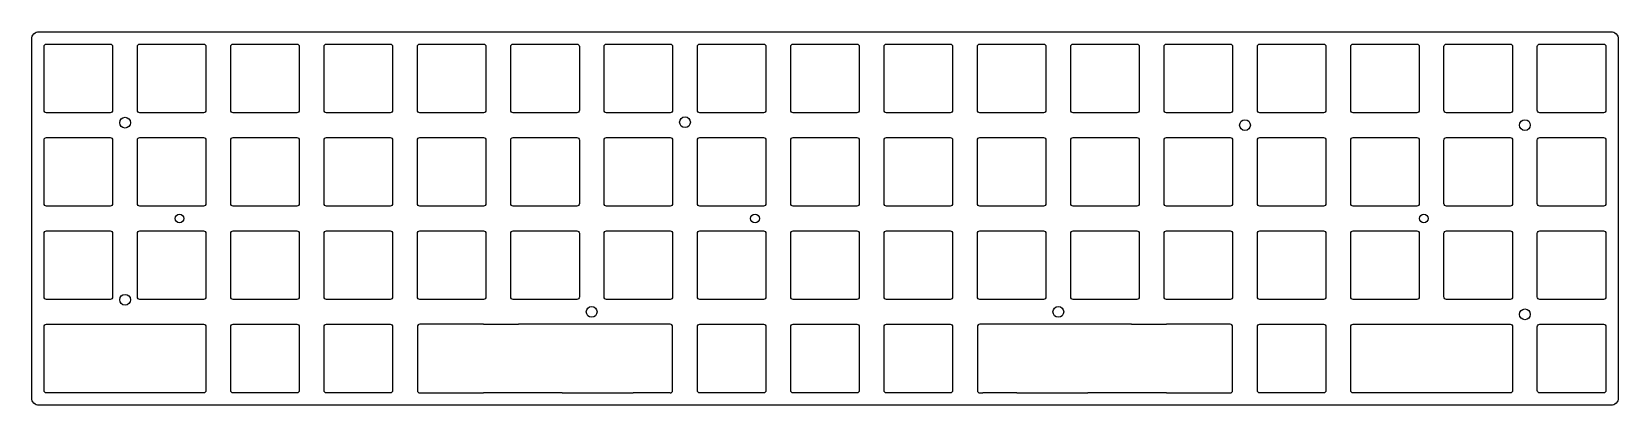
# Model space of a CAD drawing. Header units: millimetres. Extents: x -2 to 322, y 21 to 97.
import ezdxf

# ---------------------------------------------------------------- set-up
doc = ezdxf.new("R2010")
doc.units = ezdxf.units.MM
doc.layers.get('0').update_dxf_attribs({"linetype": 'CONTINUOUS'})

msp = doc.modelspace()

# ---------------------------------------------------------------- linework, layer by layer
for p, q in [((77.22, 36.68), (77.22, 23.68)), ((90.72, 37.18), (77.72, 37.18)), ((90.72, 37.18), (97.86, 37.18)), ((100.28, 37.18), (97.86, 37.18)), ((103.86, 37.18), (100.28, 37.18)), ((106.28, 37.18), (103.86, 37.18)), ((106.3, 37.18), (106.28, 37.18)), ((109.78, 37.18), (106.3, 37.18)), ((115.83, 37.18), (109.78, 37.18)), ((119.3, 37.18), (115.83, 37.18)), ((121.74, 37.18), (119.3, 37.18)), ((127.74, 37.18), (121.74, 37.18)), ((128.82, 37.18), (127.74, 37.18)), ((129.32, 23.68), (129.32, 36.68)), ((191.53, 36.68), (191.53, 23.68)), ((193.11, 37.18), (192.03, 37.18)), ((199.11, 37.18), (193.11, 37.18)), ((201.55, 37.18), (199.11, 37.18)), ((205.03, 37.18), (201.55, 37.18)), ((211.08, 37.18), (205.03, 37.18)), ((214.55, 37.18), (211.08, 37.18)), ((214.58, 37.18), (214.55, 37.18)), ((216.99, 37.18), (214.58, 37.18)), ((220.58, 37.18), (216.99, 37.18)), ((222.99, 37.18), (220.58, 37.18)), ((222.99, 37.18), (230.13, 37.18)), ((243.13, 37.18), (230.13, 37.18)), ((243.63, 23.68), (243.63, 36.68)), ((77.72, 23.18), (90.72, 23.18)), ((96.78, 23.18), (90.72, 23.18)), ((106.78, 23.18), (96.78, 23.18)), ((106.78, 23.18), (109.78, 23.18)), ((109.78, 23.18), (115.83, 23.18)), ((115.83, 23.18), (119.3, 23.18)), ((119.3, 23.18), (121.24, 23.18)), ((128.82, 23.18), (121.24, 23.18)), ((192.03, 23.18), (192.61, 23.18)), ((199.61, 23.18), (192.61, 23.18)), ((199.61, 23.18), (201.55, 23.18)), ((201.55, 23.18), (205.03, 23.18)), ((205.03, 23.18), (211.08, 23.18)), ((211.08, 23.18), (214.08, 23.18)), ((223.49, 23.18), (214.08, 23.18)), ((230.13, 23.18), (223.49, 23.18)), ((230.13, 23.18), (243.13, 23.18))]:
    msp.add_line(p, q)
for points in [[(322.35, 95.35), (322.35, 22.15, -0.414214), (320.85, 20.65), (0, 20.65, -0.414214), (-1.5, 22.15), (-1.5, 95.35, -0.414214), (0, 96.85), (320.85, 96.85, -0.414214)], [(1.02, 93.83, -0.414214), (1.53, 94.33), (14.53, 94.33, -0.414214), (15.02, 93.83), (15.02, 80.83, -0.414214), (14.53, 80.33), (1.53, 80.33, -0.414214), (1.02, 80.83)], [(20.07, 80.83), (20.07, 93.83, -0.414214), (20.58, 94.33), (33.58, 94.33, -0.414214), (34.07, 93.83), (34.07, 80.83, -0.414214), (33.58, 80.33), (20.58, 80.33, -0.414214)], [(53.12, 80.83, -0.414214), (52.63, 80.33), (39.62, 80.33, -0.414214), (39.12, 80.83), (39.12, 93.83, -0.414214), (39.62, 94.33), (52.63, 94.33, -0.414214), (53.12, 93.83)], [(72.17, 80.83, -0.414214), (71.68, 80.33), (58.67, 80.33, -0.414214), (58.17, 80.83), (58.17, 93.83, -0.414214), (58.67, 94.33), (71.68, 94.33, -0.414214), (72.17, 93.83)], [(90.72, 94.33, -0.414214), (91.22, 93.83), (91.22, 80.83, -0.414214), (90.72, 80.33), (77.72, 80.33, -0.414214), (77.22, 80.83), (77.22, 93.83, -0.414214), (77.72, 94.33)], [(109.78, 94.33, -0.414214), (110.28, 93.83), (110.28, 80.83, -0.414214), (109.78, 80.33), (96.78, 80.33, -0.414214), (96.27, 80.83), (96.27, 93.83, -0.414214), (96.78, 94.33)], [(115.33, 93.83, -0.414214), (115.83, 94.33), (128.82, 94.33, -0.414214), (129.32, 93.83), (129.32, 80.83, -0.414214), (128.82, 80.33), (115.83, 80.33, -0.414214), (115.33, 80.83)], [(134.38, 93.83, -0.414214), (134.88, 94.33), (147.88, 94.33, -0.414214), (148.38, 93.83), (148.38, 80.83, -0.414214), (147.88, 80.33), (134.88, 80.33, -0.414214), (134.38, 80.83)], [(153.43, 80.83), (153.43, 93.83, -0.414214), (153.93, 94.33), (166.93, 94.33, -0.414214), (167.43, 93.83), (167.43, 80.83, -0.414214), (166.93, 80.33), (153.93, 80.33, -0.414214)], [(172.48, 80.83), (172.48, 93.83, -0.414214), (172.98, 94.33), (185.97, 94.33, -0.414214), (186.48, 93.83), (186.48, 80.83, -0.414214), (185.97, 80.33), (172.98, 80.33, -0.414214)], [(192.03, 80.33, -0.414214), (191.53, 80.83), (191.53, 93.83, -0.414214), (192.03, 94.33), (205.03, 94.33, -0.414214), (205.53, 93.83), (205.53, 80.83, -0.414214), (205.03, 80.33)], [(224.08, 94.33, -0.414214), (224.58, 93.83), (224.58, 80.83, -0.414214), (224.08, 80.33), (211.08, 80.33, -0.414214), (210.58, 80.83), (210.58, 93.83, -0.414214), (211.08, 94.33)], [(230.13, 80.33, -0.414214), (229.63, 80.83), (229.63, 93.83, -0.414214), (230.13, 94.33), (243.13, 94.33, -0.414214), (243.63, 93.83), (243.63, 80.83, -0.414214), (243.13, 80.33)], [(262.68, 80.83, -0.414214), (262.18, 80.33), (249.18, 80.33, -0.414214), (248.68, 80.83), (248.68, 93.83, -0.414214), (249.18, 94.33), (262.18, 94.33, -0.414214), (262.68, 93.83)], [(268.23, 80.33, -0.414214), (267.73, 80.83), (267.73, 93.83, -0.414214), (268.23, 94.33), (281.23, 94.33, -0.414214), (281.73, 93.83), (281.73, 80.83, -0.414214), (281.23, 80.33)], [(300.27, 94.33, -0.414214), (300.77, 93.83), (300.77, 80.83, -0.414214), (300.27, 80.33), (287.27, 80.33, -0.414214), (286.77, 80.83), (286.77, 93.83, -0.414214), (287.27, 94.33)], [(306.32, 80.33, -0.414214), (305.82, 80.83), (305.82, 93.83, -0.414214), (306.32, 94.33), (319.33, 94.33, -0.414214), (319.83, 93.83), (319.83, 80.83, -0.414214), (319.33, 80.33)], [(1.53, 61.28, -0.414214), (1.02, 61.78), (1.02, 74.78, -0.414214), (1.53, 75.28), (14.53, 75.28, -0.414214), (15.02, 74.78), (15.02, 61.78, -0.414214), (14.53, 61.28)], [(20.58, 61.28, -0.414214), (20.07, 61.78), (20.07, 74.78, -0.414214), (20.58, 75.28), (33.58, 75.28, -0.414214), (34.07, 74.78), (34.07, 61.78, -0.414214), (33.58, 61.28)], [(53.12, 61.78, -0.414214), (52.63, 61.28), (39.62, 61.28, -0.414214), (39.12, 61.78), (39.12, 74.78, -0.414214), (39.62, 75.28), (52.63, 75.28, -0.414214), (53.12, 74.78)], [(72.17, 61.78, -0.414214), (71.68, 61.28), (58.67, 61.28, -0.414214), (58.17, 61.78), (58.17, 74.78, -0.414214), (58.67, 75.28), (71.68, 75.28, -0.414214), (72.17, 74.78)], [(90.72, 61.28), (77.72, 61.28, -0.414214), (77.22, 61.78), (77.22, 74.78, -0.414214), (77.72, 75.28), (90.72, 75.28, -0.414214), (91.22, 74.78), (91.22, 61.78, -0.414214)], [(109.78, 75.28, -0.414214), (110.28, 74.78), (110.28, 61.78, -0.414214), (109.78, 61.28), (96.78, 61.28, -0.414214), (96.27, 61.78), (96.27, 74.78, -0.414214), (96.78, 75.28)], [(115.83, 75.28), (128.82, 75.28, -0.414214), (129.32, 74.78), (129.32, 61.78, -0.414214), (128.82, 61.28), (115.83, 61.28, -0.414214), (115.33, 61.78), (115.33, 74.78, -0.414214)], [(134.88, 61.28, -0.414214), (134.38, 61.78), (134.38, 74.78, -0.414214), (134.88, 75.28), (147.88, 75.28, -0.414214), (148.38, 74.78), (148.38, 61.78, -0.414214), (147.88, 61.28)], [(153.93, 75.28), (166.93, 75.28, -0.414214), (167.43, 74.78), (167.43, 61.78, -0.414214), (166.93, 61.28), (153.93, 61.28, -0.414214), (153.43, 61.78), (153.43, 74.78, -0.414214)], [(186.48, 74.78), (186.48, 61.78, -0.414214), (185.97, 61.28), (172.98, 61.28, -0.414214), (172.48, 61.78), (172.48, 74.78, -0.414214), (172.98, 75.28), (185.97, 75.28, -0.414214)], [(191.53, 61.78), (191.53, 74.78, -0.414214), (192.03, 75.28), (205.03, 75.28, -0.414214), (205.53, 74.78), (205.53, 61.78, -0.414214), (205.03, 61.28), (192.03, 61.28, -0.414214)], [(211.08, 61.28, -0.414214), (210.58, 61.78), (210.58, 74.78, -0.414214), (211.08, 75.28), (224.08, 75.28, -0.414214), (224.58, 74.78), (224.58, 61.78, -0.414214), (224.08, 61.28)], [(230.13, 61.28, -0.414214), (229.63, 61.78), (229.63, 74.78, -0.414214), (230.13, 75.28), (243.13, 75.28, -0.414214), (243.63, 74.78), (243.63, 61.78, -0.414214), (243.13, 61.28)], [(249.18, 61.28, -0.414214), (248.68, 61.78), (248.68, 74.78, -0.414214), (249.18, 75.28), (262.18, 75.28, -0.414214), (262.68, 74.78), (262.68, 61.78, -0.414214), (262.18, 61.28)], [(281.23, 61.28), (268.23, 61.28, -0.414214), (267.73, 61.78), (267.73, 74.78, -0.414214), (268.23, 75.28), (281.23, 75.28, -0.414214), (281.73, 74.78), (281.73, 61.78, -0.414214)], [(286.77, 74.78, -0.414214), (287.27, 75.28), (300.27, 75.28, -0.414214), (300.77, 74.78), (300.77, 61.78, -0.414214), (300.27, 61.28), (287.27, 61.28, -0.414214), (286.77, 61.78)], [(305.82, 74.78, -0.414214), (306.32, 75.28), (319.33, 75.28, -0.414214), (319.83, 74.78), (319.83, 61.78, -0.414214), (319.33, 61.28), (306.32, 61.28, -0.414214), (305.82, 61.78)], [(1.02, 55.73, -0.414214), (1.53, 56.23), (14.53, 56.23, -0.414214), (15.02, 55.73), (15.02, 42.73, -0.414214), (14.53, 42.23), (1.53, 42.23, -0.414214), (1.02, 42.73)], [(33.58, 42.23), (20.58, 42.23, -0.414214), (20.07, 42.73), (20.07, 55.73, -0.414214), (20.58, 56.23), (33.58, 56.23, -0.414214), (34.07, 55.73), (34.07, 42.73, -0.414214)], [(53.12, 42.73, -0.414214), (52.63, 42.23), (39.62, 42.23, -0.414214), (39.12, 42.73), (39.12, 55.73, -0.414214), (39.62, 56.23), (52.63, 56.23, -0.414214), (53.12, 55.73)], [(58.67, 42.23, -0.414214), (58.17, 42.73), (58.17, 55.73, -0.414214), (58.67, 56.23), (71.68, 56.23, -0.414214), (72.17, 55.73), (72.17, 42.73, -0.414214), (71.68, 42.23)], [(77.72, 42.23, -0.414214), (77.22, 42.73), (77.22, 55.73, -0.414214), (77.72, 56.23), (90.72, 56.23, -0.414214), (91.22, 55.73), (91.22, 42.73, -0.414214), (90.72, 42.23)], [(109.78, 42.23), (96.78, 42.23, -0.414214), (96.27, 42.73), (96.27, 55.73, -0.414214), (96.78, 56.23), (109.78, 56.23, -0.414214), (110.28, 55.73), (110.28, 42.73, -0.414214)], [(115.33, 42.73), (115.33, 55.73, -0.414214), (115.83, 56.23), (128.82, 56.23, -0.414214), (129.32, 55.73), (129.32, 42.73, -0.414214), (128.82, 42.23), (115.83, 42.23, -0.414214)], [(147.88, 42.23), (134.88, 42.23, -0.414214), (134.38, 42.73), (134.38, 55.73, -0.414214), (134.88, 56.23), (147.88, 56.23, -0.414214), (148.38, 55.73), (148.38, 42.73, -0.414214)], [(153.93, 42.23, -0.414214), (153.43, 42.73), (153.43, 55.73, -0.414214), (153.93, 56.23), (166.93, 56.23, -0.414214), (167.43, 55.73), (167.43, 42.73, -0.414214), (166.93, 42.23)], [(172.98, 42.23, -0.414214), (172.48, 42.73), (172.48, 55.73, -0.414214), (172.98, 56.23), (185.97, 56.23, -0.414214), (186.48, 55.73), (186.48, 42.73, -0.414214), (185.97, 42.23)], [(205.03, 56.23, -0.414214), (205.53, 55.73), (205.53, 42.73, -0.414214), (205.03, 42.23), (192.03, 42.23, -0.414214), (191.53, 42.73), (191.53, 55.73, -0.414214), (192.03, 56.23)], [(224.58, 42.73, -0.414214), (224.08, 42.23), (211.08, 42.23, -0.414214), (210.58, 42.73), (210.58, 55.73, -0.414214), (211.08, 56.23), (224.08, 56.23, -0.414214), (224.58, 55.73)], [(230.13, 42.23, -0.414214), (229.63, 42.73), (229.63, 55.73, -0.414214), (230.13, 56.23), (243.13, 56.23, -0.414214), (243.63, 55.73), (243.63, 42.73, -0.414214), (243.13, 42.23)], [(248.68, 42.73), (248.68, 55.73, -0.414214), (249.18, 56.23), (262.18, 56.23, -0.414214), (262.68, 55.73), (262.68, 42.73, -0.414214), (262.18, 42.23), (249.18, 42.23, -0.414214)], [(267.73, 42.73), (267.73, 55.73, -0.414214), (268.23, 56.23), (281.23, 56.23, -0.414214), (281.73, 55.73), (281.73, 42.73, -0.414214), (281.23, 42.23), (268.23, 42.23, -0.414214)], [(300.27, 56.23, -0.414214), (300.77, 55.73), (300.77, 42.73, -0.414214), (300.27, 42.23), (287.27, 42.23, -0.414214), (286.77, 42.73), (286.77, 55.73, -0.414214), (287.27, 56.23)], [(306.32, 42.23, -0.414214), (305.82, 42.73), (305.82, 55.73, -0.414214), (306.32, 56.23), (319.33, 56.23, -0.414214), (319.83, 55.73), (319.83, 42.73, -0.414214), (319.33, 42.23)], [(8.61, 37.18), (11.05, 37.18), (14.53, 37.18), (20.58, 37.18), (24.05, 37.18), (26.49, 37.18), (32.49, 37.18), (33.58, 37.18, -0.414214), (34.07, 36.68), (34.07, 23.68, -0.414214), (33.58, 23.18), (1.53, 23.18, -0.414214), (1.02, 23.68), (1.02, 36.68, -0.414214), (1.53, 37.18), (2.61, 37.18)], [(39.12, 23.68), (39.12, 36.68, -0.414214), (39.62, 37.18), (52.63, 37.18, -0.414214), (53.12, 36.68), (53.12, 23.68, -0.414214), (52.63, 23.18), (39.62, 23.18, -0.414214)], [(58.17, 23.68), (58.17, 36.68, -0.414214), (58.67, 37.18), (71.68, 37.18, -0.414214), (72.17, 36.68), (72.17, 23.68, -0.414214), (71.68, 23.18), (58.67, 23.18, -0.414214)], [(134.38, 23.68), (134.38, 36.68, -0.414214), (134.88, 37.18), (147.88, 37.18, -0.414214), (148.38, 36.68), (148.38, 23.68, -0.414214), (147.88, 23.18), (134.88, 23.18, -0.414214)], [(153.43, 23.68), (153.43, 36.68, -0.414214), (153.93, 37.18), (166.93, 37.18, -0.414214), (167.43, 36.68), (167.43, 23.68, -0.414214), (166.93, 23.18), (153.93, 23.18, -0.414214)], [(172.48, 23.68), (172.48, 36.68, -0.414214), (172.98, 37.18), (185.97, 37.18, -0.414214), (186.48, 36.68), (186.48, 23.68, -0.414214), (185.97, 23.18), (172.98, 23.18, -0.414214)], [(248.68, 23.68), (248.68, 36.68, -0.414214), (249.18, 37.18), (262.18, 37.18, -0.414214), (262.68, 36.68), (262.68, 23.68, -0.414214), (262.18, 23.18), (249.18, 23.18, -0.414214)], [(268.23, 37.18), (269.31, 37.18), (275.31, 37.18), (277.75, 37.18), (281.23, 37.18), (287.27, 37.18), (290.75, 37.18), (293.19, 37.18), (299.19, 37.18), (300.27, 37.18, -0.414214), (300.77, 36.68), (300.77, 23.68, -0.414214), (300.27, 23.18), (292.69, 23.18), (290.75, 23.18), (287.27, 23.18), (281.23, 23.18), (277.75, 23.18), (275.81, 23.18), (268.23, 23.18, -0.414214), (267.73, 23.68), (267.73, 36.68, -0.414214)], [(305.82, 23.68), (305.82, 36.68, -0.414214), (306.32, 37.18), (319.33, 37.18, -0.414214), (319.83, 36.68), (319.83, 23.68, -0.414214), (319.33, 23.18), (306.32, 23.18, -0.414214)]]:
    msp.add_lwpolyline(points, format="xyb", close=True)
for centre, radius in [((17.55, 78.3), 1.1), ((131.85, 78.4), 1.1), ((246.15, 77.8), 1.1), ((303.3, 77.8), 1.1), ((28.66, 58.75), 0.9), ((146.14, 58.75), 0.9), ((282.66, 58.75), 0.9), ((17.55, 42.18), 1.1), ((112.8, 39.7), 1.1), ((208.05, 39.7), 1.1), ((303.3, 39.2), 1.1)]:
    msp.add_circle(centre, radius)
for centre, start, end in [((77.72, 36.68), 90, 180), ((128.82, 36.68), 0, 90), ((192.03, 36.68), 90, 180), ((243.13, 36.68), 0, 90), ((77.72, 23.68), 180, 270), ((128.82, 23.68), -90, 0), ((192.03, 23.68), 180, 270), ((243.13, 23.68), -90, 0)]:
    msp.add_arc(centre, 0.5, start, end)

doc.saveas('drawing.dxf')
